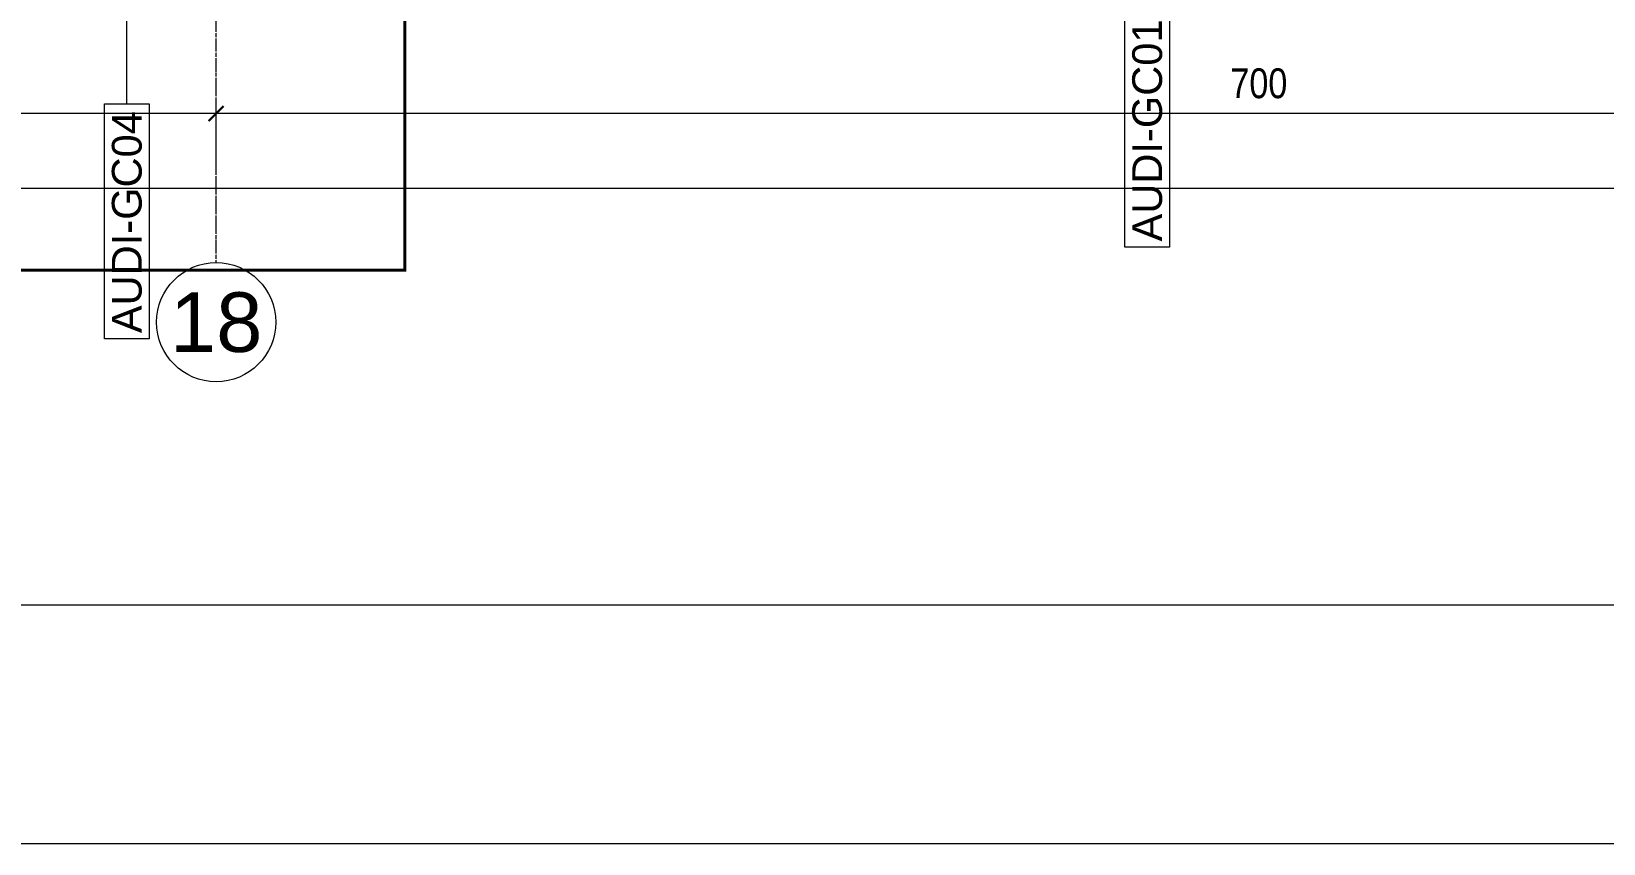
# Model space of a CAD drawing. Extents: x -1439 to 23780, y -1362 to 4476.
# Drawn here: x 3960 to 4488, y 0 to 273 of the extents above; entities that cross this region are included whole.
import ezdxf
from ezdxf.enums import TextEntityAlignment as Align

# ---------------------------------------------------------------- set-up
doc = ezdxf.new("R2010")
doc.units = 0
doc.header["$MEASUREMENT"] = 0
doc.linetypes.add('Audi$0$DASHDOT2', pattern=[0.5, 0.25, -0.125, 0, -0.125])
doc.linetypes.add('Audi$0$HIDDEN2', pattern=[4.7625, 3.175, -1.5875])
doc.layers.get('0').update_dxf_attribs({"color": 9, "lineweight": 9})
doc.layers.get('Defpoints').update_dxf_attribs({"color": 9, "lineweight": 9})
for name, color, linetype, lineweight in [('Audi$0$10', 8, 'Continuous', 9), ('Audi$0$21', 8, 'Continuous', 9), ('Audi$0$22', 8, 'Continuous', 9), ('Audi$0$24', 8, 'Audi$0$DASHDOT2', 9), ('Audi$0$25', 8, 'Continuous', 9)]:
    doc.layers.add(name, color=color, linetype=linetype, lineweight=lineweight)
doc.layers.add('Audi$0$40A', color=8, linetype='Continuous', lineweight=9, plot=False)
doc.styles.add('Audi$0$Arial', font='arial.ttf', dxfattribs={"height": 2.5})
doc.styles.add('Audi$0$MuuM_TEXT-STANDART', font='ARIALN.TTF')
doc.dimstyles.new('Audi$0$MuuM_DIM50', dxfattribs={"dimscale": 5, "dimtxt": 2, "dimasz": 1, "dimexe": 1, "dimexo": 1, "dimgap": 1, "dimtad": 1, "dimdec": 1, "dimrnd": 0.5, "dimdsep": 46, "dimtxsty": 'Audi$0$MuuM_TEXT-STANDART', "dimblk": 'Audi$0$_ArchTick', "dimcen": 0, "dimdle": 0.15, "dimclrd": 256, "dimclre": 256, "dimclrt": 256, "dimadec": 0, "dimazin": 0, "dimtfac": 5, "dimtdec": 1, "dimtix": 1, "dimtmove": 2, "dimatfit": 3, "dimldrblk": 'Audi$0$_Dot', "dimfxl": 3, "dimfxlon": 1, "dimtolj": 1, "dimlwd": -1, "dimlwe": -1, "dimarcsym": 0})

# ---------------------------------------------------------------- blocks, each defined once
blk = doc.blocks.new('Audi$0$0_wallno')
blk.add_lwpolyline([(-7.84, 1.5), (7.94, 1.5), (7.94, -1.5), (-7.84, -1.5)], close=True)
blk.add_lwpolyline([(7.94, 0), (16.13, 0)])
at = {"style": 'Audi$0$Arial'}
blk.add_attdef('GENISLIK', text='', height=2, dxfattribs=at).set_placement((8.44, 0), align=Align.BOTTOM_LEFT)
blk.add_attdef('DUVARNO', text='', height=2, dxfattribs=at).set_placement((0, 0), align=Align.MIDDLE_CENTER)
blk.add_attdef('YUKSEKLIK', text='', height=2, dxfattribs=at).set_placement((8.44, -0.5), align=Align.TOP_LEFT)
blk = doc.blocks.new('Audi$0$0_aks')
at = {"linetype": 'Continuous'}
blk.add_circle((0, 0), 2, dxfattribs=at)
at = {"style": 'Audi$0$Arial'}
blk.add_attdef('AKS', text='', height=2, dxfattribs=at).set_placement((0, 0), align=Align.MIDDLE_CENTER)
blk = doc.blocks.new('Audi$0$_ArchTick')
at = {"color": 0, "linetype": 'ByBlock', "const_width": 0.15}
blk.add_lwpolyline([(-0.5, -0.5), (0.5, 0.5)], dxfattribs=at)
blk = doc.blocks.new('*D496')
at = {"layer": 'Audi$0$25', "transparency": 16777216}
for p, q in [((-3500, -2580), (-3500, -2560)), ((0, -2580), (0, -2560)), ((-3500.75, -2565), (0.75, -2565))]:
    blk.add_line(p, q, dxfattribs=at)
at = {"layer": 'Defpoints', "color": 0, "transparency": 16777216}
for p in [(0, -2565), (-3500, -2590), (0, -2590)]:
    blk.add_point(p, dxfattribs=at)
at = {"layer": 'Audi$0$25', "transparency": 16777216, "xscale": 5, "yscale": 5, "zscale": 5, "rotation": 180}
blk.add_blockref('Audi$0$_ArchTick', (-3500, -2565), dxfattribs=at)
at = {"layer": 'Audi$0$25', "transparency": 16777216, "xscale": 5, "yscale": 5, "zscale": 5}
blk.add_blockref('Audi$0$_ArchTick', (0, -2565), dxfattribs=at)
at = {"layer": 'Audi$0$25', "transparency": 16777216, "insert": (-1750, -2554.89), "char_height": 10, "attachment_point": 5, "style": 'Audi$0$MuuM_TEXT-STANDART'}
blk.add_mtext('\\A1;3500', dxfattribs=at)
blk = doc.blocks.new('Audi$0$_Dot')
at = {"color": 0, "linetype": 'ByBlock', "lineweight": -2}
blk.add_line((-0.5, 0), (-1, 0), dxfattribs=at)
at = {"color": 0, "linetype": 'ByBlock', "const_width": 0.5}
blk.add_lwpolyline([(-0.25, 0, 1), (0.25, 0, 1)], format="xyb", close=True, dxfattribs=at)
blk = doc.blocks.new('*D497')
at = {"layer": 'Audi$0$25', "transparency": 16777216}
for p, q in [((-700, -2555), (-700, -2535)), ((0, -2555), (0, -2535)), ((0.75, -2540), (-700.75, -2540))]:
    blk.add_line(p, q, dxfattribs=at)
at = {"layer": 'Defpoints', "color": 0, "transparency": 16777216}
for p in [(-700, -2540), (-700, -2590), (0, -2590)]:
    blk.add_point(p, dxfattribs=at)
at = {"layer": 'Audi$0$25', "transparency": 16777216, "xscale": 5, "yscale": 5, "zscale": 5, "rotation": 180}
blk.add_blockref('Audi$0$_ArchTick', (-700, -2540), dxfattribs=at)
at = {"layer": 'Audi$0$25', "transparency": 16777216, "xscale": 5, "yscale": 5, "zscale": 5}
blk.add_blockref('Audi$0$_ArchTick', (0, -2540), dxfattribs=at)
at = {"layer": 'Audi$0$25', "transparency": 16777216, "insert": (-350, -2529.89), "char_height": 10, "attachment_point": 5, "style": 'Audi$0$MuuM_TEXT-STANDART'}
blk.add_mtext('\\A1;700', dxfattribs=at)
blk = doc.blocks.new('*D498')
at = {"layer": 'Audi$0$25', "transparency": 16777216}
for p, q in [((-1400, -2555), (-1400, -2535)), ((-700, -2555), (-700, -2535)), ((-699.25, -2540), (-1400.75, -2540))]:
    blk.add_line(p, q, dxfattribs=at)
at = {"layer": 'Defpoints', "color": 0, "transparency": 16777216}
for p in [(-1400, -2540), (-1400, -2590), (-700, -2590)]:
    blk.add_point(p, dxfattribs=at)
at = {"layer": 'Audi$0$25', "transparency": 16777216, "xscale": 5, "yscale": 5, "zscale": 5, "rotation": 180}
blk.add_blockref('Audi$0$_ArchTick', (-1400, -2540), dxfattribs=at)
at = {"layer": 'Audi$0$25', "transparency": 16777216, "xscale": 5, "yscale": 5, "zscale": 5}
blk.add_blockref('Audi$0$_ArchTick', (-700, -2540), dxfattribs=at)
at = {"layer": 'Audi$0$25', "transparency": 16777216, "insert": (-1050, -2529.89), "char_height": 10, "attachment_point": 5, "style": 'Audi$0$MuuM_TEXT-STANDART'}
blk.add_mtext('\\A1;700', dxfattribs=at)
blk = doc.blocks.new('Audi$0$P-AKS_AUDI')
at = {"layer": 'Audi$0$24'}
blk.add_lwpolyline([(-700, -2590), (-700, 1250)], dxfattribs=at)
at = {"layer": 'Audi$0$24', "xscale": 10, "yscale": 10, "zscale": 10}
blk.add_blockref('Audi$0$0_aks', (-700, -2610), dxfattribs=at).add_auto_attribs({'AKS': '18'})
at = {"layer": 'Audi$0$25'}
for base, p1, p2, picture, middle in [((-1400, -2540), (-700, -2590), (-1400, -2590), '*D498', (-1050, -2529.89)), ((-700, -2540), (0, -2590), (-700, -2590), '*D497', (-350, -2529.89)), ((0, -2565), (-3500, -2590), (0, -2590), '*D496', (-1750, -2554.89))]:
    dim = blk.add_linear_dim(base=base, p1=p1, p2=p2, dimstyle='Audi$0$MuuM_DIM50', dxfattribs=at)
    dim.commit()
    dim.dimension.update_dxf_attribs({"geometry": picture, "text_midpoint": middle})
blk = doc.blocks.new('Audi$0$p-zemin kat')
at = {"layer": 'Audi$0$24'}
blk.add_blockref('Audi$0$P-AKS_AUDI', (4722.5, 2785), dxfattribs=at)

msp = doc.modelspace()

# ---------------------------------------------------------------- linework, layer by layer
at = {"layer": 'Audi$0$21', "linetype": 'Audi$0$HIDDEN2', "ltscale": 0.1, "const_width": 1}
msp.add_lwpolyline([(3255.27, 599.68), (4085.88, 599.68), (4085.88, 192.44), (3255.27, 192.44)], close=True, dxfattribs=at)
at = {"layer": 'Audi$0$40A'}
for points in [[(5945, 4205), (0, 4205), (0, 0), (5945, 0)], [(5405.06, 80), (80, 80), (80, 4125), (5405.06, 4125)]]:
    msp.add_lwpolyline(points, close=True, dxfattribs=at)

# ---------------------------------------------------------------- block references
at = {"layer": 'Audi$0$10'}
msp.add_blockref('Audi$0$p-zemin kat', (0, 0), dxfattribs=at)
at = {"layer": 'Audi$0$22'}
ref = msp.add_blockref('Audi$0$0_wallno', (4335, 239.34), dxfattribs=dict(at, xscale=5, yscale=5, zscale=5, rotation=90))
ref.add_attrib('DUVARNO', 'AUDI-GC01', dxfattribs={"layer": '0', "height": 10, "rotation": 90, "style": 'Audi$0$Arial'}).set_placement((4335, 239.34), align=Align.MIDDLE_CENTER)
ref = msp.add_blockref('Audi$0$0_wallno', (3992.5, 208.57), dxfattribs=dict(at, xscale=5, yscale=5, zscale=5, rotation=90))
ref.add_attrib('DUVARNO', 'AUDI-GC04', dxfattribs={"layer": '0', "height": 10, "rotation": 90, "style": 'Audi$0$Arial'}).set_placement((3992.5, 208.57), align=Align.MIDDLE_CENTER)

doc.saveas('drawing.dxf')
